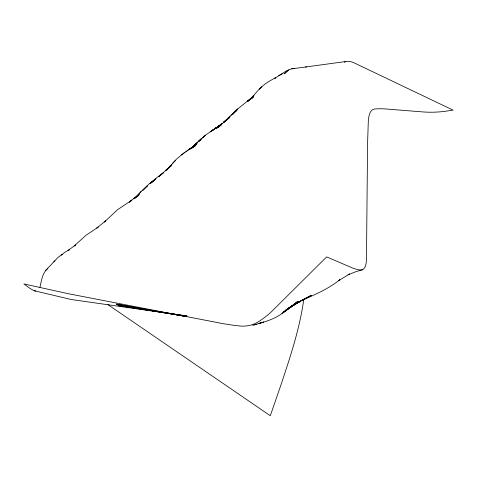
<?xml version="1.0" encoding="UTF-8"?>
<svg xmlns="http://www.w3.org/2000/svg" width="477" height="477" viewBox="0 0 477 477"><rect width="100%" height="100%" fill="white"/><g stroke="black" fill="none" stroke-linecap="round" stroke-linejoin="round"><path stroke-width="0.72" d="M303.754 299.604C299.634 329.011 290.153 357.291 280.798 385.362L270.298 415.729L107.945 304.642M39.949 287.232C41.529 280.75 42.226 272.85 47.867 268.468M137.65 195.767L141.037 191.533L147.584 185.66L142.921 190.216L149.194 183.788L155.204 179.549L150.136 183.251L155.919 178.487L151.173 182.977L156.73 177.671L163.551 172.68L158.597 176.788L171.154 165.74L165.853 170.355L171.714 164.505L166.753 169.913L175.512 160.421M141.037 191.533L134.818 198.211L139.481 193.805L133.739 198.682L138.825 195.302L132.719 199.32L129.339 202.212L131.831 200.06M53.889 261.915L57.854 257.526L62.314 254.283M251.999 97.368L258.462 89.956L261.79 86.892L259.518 89.02C264.008 84.131 269.845 80.762 275.658 77.697L274.603 78.502L286.617 70.739L290.624 69.087L294.118 68.342M251.081 98.578L253.925 95.281L247.879 101.13L253.37 96.515L247.575 101.255L253.198 96.962L247.271 101.404L253.031 97.415L246.704 101.768L238.291 108.458L232.502 114.486L237.779 108.965L231.297 115.064L236.89 110.276L230.749 115.488L225.859 120.717L230.009 116.299L224.566 121.862L229.783 116.615L223.653 122.273L229.157 117.7L223.361 122.446L228.966 118.105L218.699 126.578M193.429 146.898L197.561 142.265L200.739 139.487M193.4 146.94L197.198 142.677L193.107 146.999M193.078 147.041L196.965 142.981L191.784 148.108M198.724 141.377L205.247 135.361L202.469 137.805M54.831 260.764L45.762 270.334M198.653 141.419L201.324 138.729L198.021 141.848L200.799 139.403M191.766 148.132L196.685 143.398L191.104 148.633L196.578 143.571L190.436 148.776L196.178 144.328L190.275 148.818L195.993 144.734L189.953 148.919L195.808 145.157L189.494 149.116L195.636 145.592L189.053 149.361L181.451 154.971M172.734 163.074L176.562 159.062L184.211 152.706M218.854 126.441L222.157 123.442L218.538 126.626M202.618 137.722L205.778 134.902L213.207 129.947M205.378 135.235L202.546 137.764L205.313 135.301M61.277 255.201L64.484 252.482L69.213 249.865L68.05 250.491L75.408 245.047L74.108 245.983L86.128 235.185L98.137 227.159L96.807 228.024L105.644 220.857L104.38 222.043L117.312 209.886L131.39 200.441M218.699 126.5L222.032 123.573L216.814 128.015M216.856 127.985L221.906 123.71L216.123 128.474L221.787 123.853L215.95 128.498L221.668 123.996L215.044 128.724L221.101 124.789L214.888 128.784L220.988 124.962L214.733 128.85L220.887 125.135L214.584 128.921L220.779 125.32L214.364 129.034L220.678 125.499M254.444 324.855L263.674 322.035L258.981 323.442C267.281 321.248 275.593 318.308 282.545 313.139L298.047 301.518L283.046 312.608L298.757 301.476L283.499 311.976L299.777 301.309L285.741 310.092M282.002 313.568L297.32 301.512M183.538 316.072L116.251 304.129L184.712 316.191L117.718 304.922L185.833 316.185L119.161 305.668L187.044 316.007L71.18 299.508L34.177 290.72L30.373 288.651L23.85 283.928L68.539 293.754L218.508 322.78A395.648 316.698 -82.8 0 0 239.156 325.934C245.261 326.614 251.647 325.69 256.996 322.559A92.49 74.036 -82.8 0 0 271.574 311.6L326.662 256.906L353.57 268.432A87.613 42.31 54.6 0 0 360.081 270.03C366.253 270.519 366.354 262.183 366.485 257.878L367.576 143.529L368.292 121.546L368.918 116.245L370.17 112.387L372.042 109.972L374.534 109.006A191.921 92.669 54.6 0 1 386.167 108.995L422.324 111.88A287.035 138.598 54.6 0 0 434.094 112.178A319.566 154.309 54.6 0 0 445.327 111.248L453.15 110.157L354.143 62.875C351.09 61.45 347.357 60.501 344.239 62.272M185.839 151.841L188.773 149.557M211.007 131.402L214.292 129.076M214.006 129.261L210.16 131.753M285.818 310.074L300.432 301.136L288.8 307.808L301.059 300.909L294.476 304.332M310.652 295.525L294.446 304.368M302.251 300.295L311.392 295.555L302.812 299.914C315.726 294.369 328.707 288.674 339.773 279.79L338.431 280.774L349.534 273.995L348.103 274.77L356.086 271.61L362.836 269.672M278.687 75.634L282.855 73.494M254.193 324.926L256.888 324.175M252.554 325.278L253.937 324.98M291.715 68.819L306.633 66.881M305.489 67.019L345.455 61.563M34.177 290.72L35.757 291.012M286.516 71.663L284.268 73.887L288.448 70.083L286.516 71.663M213.869 129.362L210.846 131.449L213.797 129.416"/></g></svg>
